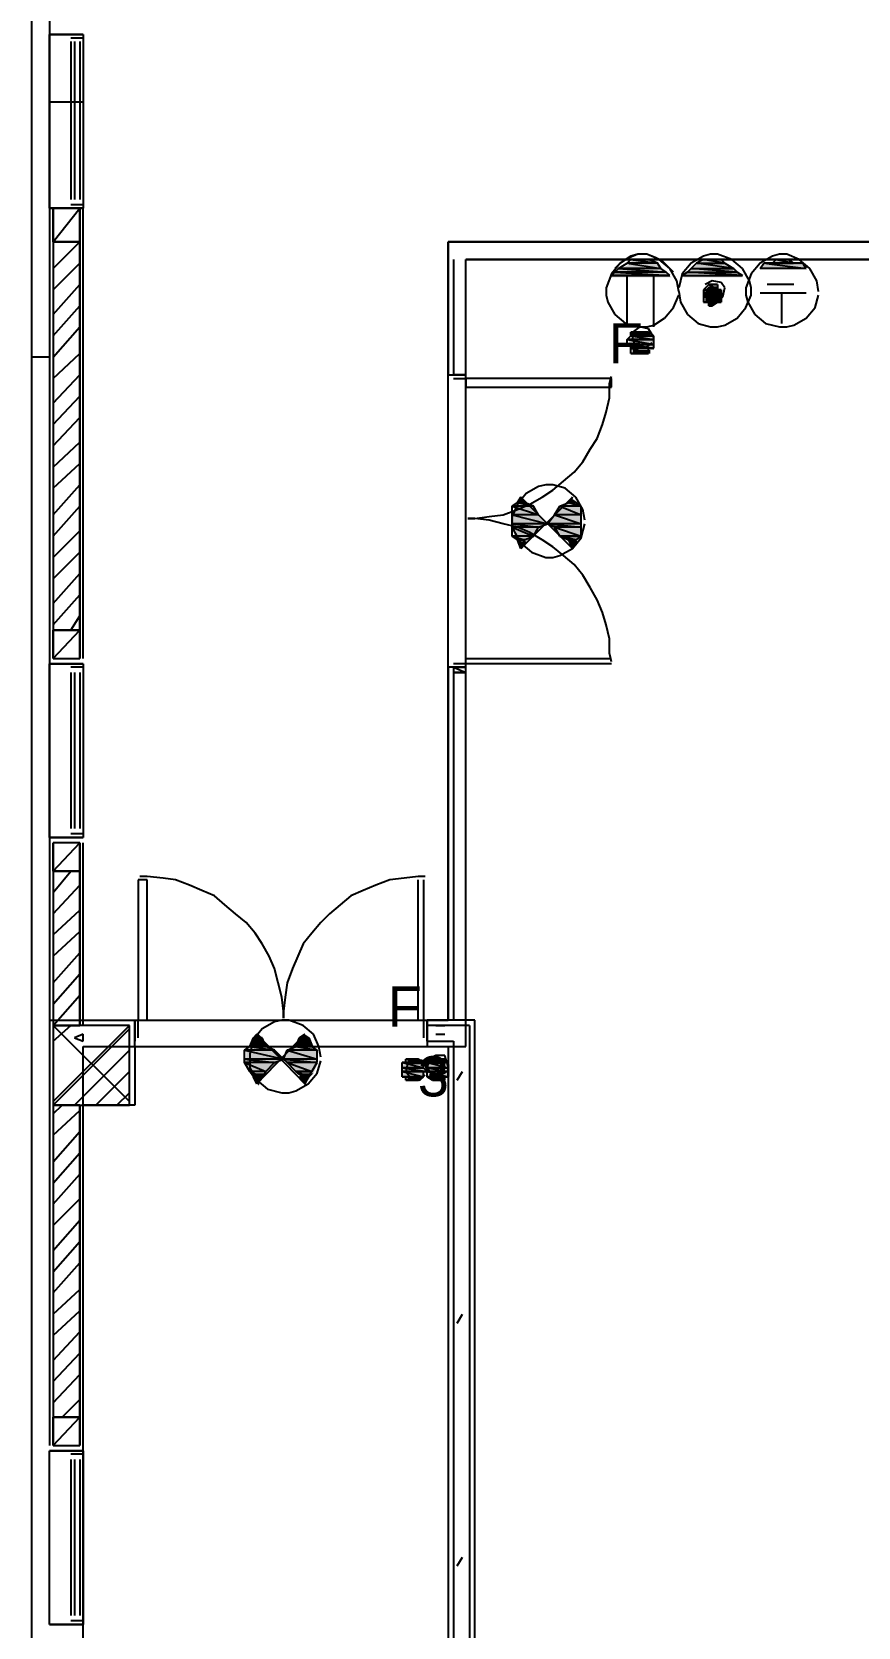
# Model space of a CAD drawing. Header units: millimetres. Extents: x 5 to 415, y 48 to 251.
# Drawn here: x 25.56 to 33.78, y 206.82 to 222.7 of the extents above; entities that cross this region are included whole.
import ezdxf

# ---------------------------------------------------------------- set-up
doc = ezdxf.new("R2010")
doc.units = ezdxf.units.MM
for name, color, linetype in [('H', 7, 'Continuous'), ('P', 7, 'Continuous'), ('T', 7, 'Continuous')]:
    doc.layers.add(name, color=color, linetype=linetype)

msp = doc.modelspace()

# ---------------------------------------------------------------- hatches: boundary and pattern name
at = {"layer": 'H', "linetype": 'Continuous'}
for points in [[(31.362, 220.31), (31.415, 220.345), (31.838, 220.345), (31.873, 220.31), (31.362, 220.31)], [(31.415, 220.345), (31.503, 220.38), (31.785, 220.38), (31.838, 220.345), (31.415, 220.345)], [(31.503, 220.38), (31.538, 220.433), (31.715, 220.433), (31.785, 220.38), (31.503, 220.38)], [(32.085, 220.31), (32.138, 220.345), (32.561, 220.345), (32.597, 220.31), (32.085, 220.31)], [(32.138, 220.345), (32.173, 220.38), (32.473, 220.38), (32.561, 220.345), (32.138, 220.345)], [(32.173, 220.38), (32.262, 220.433), (32.42, 220.433), (32.473, 220.38), (32.173, 220.38)], [(32.808, 220.345), (32.844, 220.38), (33.232, 220.38), (33.267, 220.345), (32.808, 220.345)], [(32.932, 220.38), (32.985, 220.433), (33.108, 220.433), (33.143, 220.38), (32.932, 220.38)], [(31.327, 220.257), (31.362, 220.31), (31.873, 220.31), (31.926, 220.257), (31.327, 220.257)], [(32.05, 220.257), (32.085, 220.31), (32.597, 220.31), (32.632, 220.257), (32.05, 220.257)], [(32.262, 220.133), (32.297, 220.169), (32.385, 220.169), (32.385, 220.133), (32.262, 220.133)], [(32.262, 220.098), (32.262, 220.133), (32.42, 220.133), (32.42, 220.098), (32.262, 220.098)], [(32.262, 220.045), (32.262, 220.098), (32.42, 220.098), (32.42, 220.045), (32.262, 220.045)], [(32.262, 220.01), (32.262, 220.045), (32.42, 220.045), (32.42, 220.01), (32.262, 220.01)], [(32.297, 219.975), (32.297, 220.01), (32.385, 220.01), (32.35, 219.975), (32.297, 219.975)], [(31.538, 219.675), (31.538, 219.71), (31.715, 219.71), (31.715, 219.675), (31.538, 219.675)], [(31.503, 219.622), (31.538, 219.675), (31.75, 219.675), (31.75, 219.622), (31.503, 219.622)], [(31.503, 219.587), (31.503, 219.622), (31.75, 219.622), (31.75, 219.587), (31.503, 219.587)], [(31.538, 219.534), (31.538, 219.587), (31.75, 219.587), (31.75, 219.534), (31.538, 219.534)], [(31.538, 219.498), (31.538, 219.534), (31.715, 219.534), (31.715, 219.498), (31.538, 219.498)], [(30.357, 217.981), (30.392, 218.017), (30.48, 218.017), (30.568, 217.981), (30.357, 217.981)], [(30.357, 217.893), (30.357, 217.981), (30.568, 217.981), (30.603, 217.893), (30.357, 217.893)], [(30.392, 218.017), (30.445, 218.052), (30.48, 218.017), (30.392, 218.017)], [(30.78, 217.893), (30.815, 217.981), (31.027, 217.981), (31.027, 217.893), (30.78, 217.893)], [(30.815, 217.981), (30.903, 218.017), (30.992, 218.017), (31.027, 217.981), (30.815, 217.981)], [(30.903, 218.017), (30.939, 218.052), (30.992, 218.017), (30.903, 218.017)], [(30.357, 217.805), (30.357, 217.893), (30.603, 217.893), (30.692, 217.805), (30.357, 217.805)], [(30.357, 217.77), (30.357, 217.805), (30.692, 217.805), (30.603, 217.77), (30.357, 217.77)], [(30.692, 217.805), (30.78, 217.893), (31.027, 217.893), (31.027, 217.805), (30.692, 217.805)], [(30.78, 217.77), (30.692, 217.805), (31.027, 217.805), (31.027, 217.77), (30.78, 217.77)], [(30.357, 217.682), (30.357, 217.77), (30.603, 217.77), (30.568, 217.682), (30.357, 217.682)], [(30.392, 217.629), (30.357, 217.682), (30.568, 217.682), (30.48, 217.629), (30.392, 217.629)], [(30.815, 217.682), (30.78, 217.77), (31.027, 217.77), (31.027, 217.682), (30.815, 217.682)], [(30.939, 217.558), (30.903, 217.629), (30.815, 217.682), (30.992, 217.629), (30.939, 217.558)], [(30.992, 217.629), (30.815, 217.682), (31.027, 217.682), (30.992, 217.629)], [(30.445, 217.558), (30.392, 217.629), (30.48, 217.629), (30.445, 217.558)], [(27.764, 212.69), (27.817, 212.725), (27.852, 212.69), (27.764, 212.69)], [(28.24, 212.69), (28.275, 212.725), (28.328, 212.69), (28.24, 212.69)], [(27.693, 212.566), (27.728, 212.602), (27.905, 212.602), (27.975, 212.566), (27.693, 212.566)], [(27.728, 212.602), (27.764, 212.69), (27.852, 212.69), (27.905, 212.602), (27.728, 212.602)], [(28.116, 212.566), (28.187, 212.602), (28.363, 212.602), (28.399, 212.566), (28.116, 212.566)], [(28.187, 212.602), (28.24, 212.69), (28.328, 212.69), (28.363, 212.602), (28.187, 212.602)], [(27.693, 212.478), (27.693, 212.566), (27.975, 212.566), (28.063, 212.478), (27.693, 212.478)], [(27.693, 212.425), (27.693, 212.478), (28.063, 212.478), (27.975, 212.425), (27.693, 212.425)], [(27.728, 212.337), (27.693, 212.425), (27.975, 212.425), (27.905, 212.337), (27.728, 212.337)], [(28.063, 212.478), (28.116, 212.566), (28.399, 212.566), (28.399, 212.478), (28.063, 212.478)], [(28.116, 212.425), (28.063, 212.478), (28.399, 212.478), (28.399, 212.425), (28.116, 212.425)], [(28.187, 212.337), (28.116, 212.425), (28.399, 212.425), (28.363, 212.337), (28.187, 212.337)], [(29.245, 212.39), (29.245, 212.425), (29.457, 212.425), (29.457, 212.39), (29.245, 212.39)], [(29.298, 212.425), (29.298, 212.478), (29.422, 212.478), (29.457, 212.425), (29.298, 212.425)], [(29.51, 212.425), (29.545, 212.478), (29.669, 212.478), (29.669, 212.425), (29.51, 212.425)], [(29.51, 212.39), (29.51, 212.425), (29.722, 212.425), (29.722, 212.39), (29.51, 212.39)], [(27.764, 212.302), (27.728, 212.337), (27.905, 212.337), (27.852, 212.302), (27.764, 212.302)], [(27.817, 212.213), (27.764, 212.302), (27.852, 212.302), (27.817, 212.213)], [(28.275, 212.213), (28.24, 212.302), (28.187, 212.337), (28.328, 212.302), (28.275, 212.213)], [(28.328, 212.302), (28.187, 212.337), (28.363, 212.337), (28.328, 212.302)], [(29.245, 212.337), (29.245, 212.39), (29.457, 212.39), (29.51, 212.337), (29.245, 212.337)], [(29.245, 212.302), (29.245, 212.337), (29.457, 212.337), (29.457, 212.302), (29.245, 212.302)], [(29.298, 212.266), (29.298, 212.302), (29.457, 212.302), (29.422, 212.266), (29.298, 212.266)], [(29.51, 212.337), (29.51, 212.39), (29.722, 212.39), (29.722, 212.337), (29.51, 212.337)], [(29.51, 212.302), (29.51, 212.337), (29.722, 212.337), (29.722, 212.302), (29.51, 212.302)], [(29.545, 212.266), (29.51, 212.302), (29.669, 212.302), (29.669, 212.266), (29.545, 212.266)]]:
    msp.add_hatch(color=256, dxfattribs=at).paths.add_polyline_path(points)

# ---------------------------------------------------------------- linework, layer by layer
at = {"layer": 'P'}
for points in [[(25.735, 237.49), (25.735, 212.866)], [(25.559, 196.427), (25.559, 224.719)], [(25.735, 222.673), (25.947, 222.673)], [(25.735, 220.945), (25.735, 222.673)], [(25.947, 222.673), (25.735, 222.673)], [(25.947, 222.673), (26.07, 222.673)], [(26.07, 222.673), (25.947, 222.673)], [(26.07, 222.638), (25.947, 222.638)], [(26.07, 222.638), (25.947, 222.638)], [(25.947, 222.603), (25.947, 221.033)], [(25.982, 222.603), (25.982, 221.033)], [(26.035, 222.603), (26.035, 221.033)], [(26.035, 222.603), (26.035, 221.033)], [(26.035, 222.603), (26.035, 221.033)], [(26.035, 222.603), (26.035, 221.033)], [(26.035, 222.603), (26.035, 221.033)], [(26.07, 222.673), (26.07, 220.945)], [(26.07, 222.603), (26.07, 221.033)], [(25.735, 222.003), (26.07, 222.003)], [(26.07, 220.98), (25.947, 220.98)], [(25.947, 220.945), (25.735, 220.945)], [(25.735, 220.945), (25.947, 220.945)], [(25.735, 220.945), (25.735, 216.464)], [(25.77, 220.61), (26.035, 220.945)], [(26.035, 220.945), (25.77, 220.945)], [(25.77, 220.945), (25.77, 220.61)], [(26.035, 220.945), (25.77, 220.945)], [(25.77, 220.61), (25.77, 220.945)], [(26.07, 220.945), (25.947, 220.945)], [(25.947, 220.945), (26.07, 220.945)], [(26.035, 220.61), (26.035, 220.945)], [(26.035, 220.945), (26.035, 220.61)], [(26.035, 220.945), (26.035, 216.464)], [(26.07, 216.464), (26.07, 220.945)], [(25.77, 220.61), (26.035, 220.61)], [(26.035, 220.61), (25.77, 220.61)], [(25.77, 220.345), (26.035, 220.61)], [(26.035, 220.61), (25.77, 220.61)], [(25.77, 220.61), (25.77, 216.747)], [(26.035, 216.747), (26.035, 220.61)], [(29.704, 212.866), (29.704, 220.61)], [(29.704, 220.61), (308.134, 220.61)], [(57.221, 220.61), (29.704, 220.61)], [(29.704, 220.61), (29.704, 220.433)], [(57.221, 220.61), (29.704, 220.61)], [(25.77, 220.133), (26.035, 220.398)], [(29.704, 220.433), (29.704, 219.287)], [(29.757, 220.433), (29.757, 219.287)], [(29.88, 212.602), (29.88, 220.433)], [(29.88, 220.433), (57.221, 220.433)], [(29.88, 220.433), (57.221, 220.433)], [(57.221, 220.433), (29.88, 220.433)], [(29.88, 219.287), (29.88, 220.433)], [(29.88, 219.287), (29.88, 220.433)], [(31.415, 220.398), (31.327, 220.292)], [(31.415, 220.398), (31.327, 220.292)], [(31.433, 220.416), (31.362, 220.345)], [(31.362, 220.31), (31.397, 220.345)], [(31.397, 220.345), (31.485, 220.398)], [(31.821, 220.345), (31.397, 220.345)], [(31.821, 220.345), (31.397, 220.345)], [(31.397, 220.345), (31.873, 220.31)], [(31.397, 220.345), (31.873, 220.31)], [(31.521, 220.468), (31.415, 220.398)], [(31.521, 220.468), (31.415, 220.398)], [(31.503, 220.451), (31.433, 220.416)], [(31.485, 220.398), (31.521, 220.433)], [(31.785, 220.398), (31.485, 220.398)], [(31.785, 220.398), (31.485, 220.398)], [(31.485, 220.398), (31.821, 220.345)], [(31.485, 220.398), (31.821, 220.345)], [(31.591, 220.486), (31.503, 220.451)], [(31.591, 220.486), (31.521, 220.468)], [(31.591, 220.486), (31.521, 220.468)], [(31.697, 220.433), (31.521, 220.433)], [(31.521, 220.433), (31.574, 220.433)], [(31.697, 220.433), (31.521, 220.433)], [(31.521, 220.433), (31.785, 220.398)], [(31.521, 220.433), (31.785, 220.398)], [(31.662, 220.433), (31.574, 220.433)], [(31.574, 220.433), (31.697, 220.433)], [(31.574, 220.433), (31.697, 220.433)], [(31.679, 220.486), (31.591, 220.486)], [(31.679, 220.486), (31.591, 220.486)], [(31.679, 220.486), (31.591, 220.486)], [(31.697, 220.433), (31.662, 220.433)], [(31.803, 220.433), (31.679, 220.486)], [(31.803, 220.433), (31.679, 220.486)], [(31.768, 220.451), (31.679, 220.486)], [(31.785, 220.398), (31.697, 220.433)], [(31.838, 220.416), (31.768, 220.451)], [(31.821, 220.345), (31.785, 220.398)], [(31.909, 220.345), (31.803, 220.433)], [(31.909, 220.345), (31.803, 220.433)], [(31.873, 220.31), (31.821, 220.345)], [(31.944, 220.31), (31.838, 220.416)], [(31.979, 220.222), (31.909, 220.345)], [(31.979, 220.222), (31.909, 220.345)], [(32.12, 220.398), (32.032, 220.292)], [(32.12, 220.345), (32.085, 220.31)], [(32.244, 220.468), (32.12, 220.398)], [(32.173, 220.398), (32.12, 220.345)], [(32.579, 220.31), (32.12, 220.345)], [(32.579, 220.31), (32.12, 220.345)], [(32.12, 220.345), (32.544, 220.345)], [(32.12, 220.345), (32.544, 220.345)], [(32.244, 220.433), (32.173, 220.398)], [(32.544, 220.345), (32.173, 220.398)], [(32.544, 220.345), (32.173, 220.398)], [(32.173, 220.398), (32.456, 220.398)], [(32.173, 220.398), (32.456, 220.398)], [(32.314, 220.486), (32.244, 220.468)], [(32.456, 220.398), (32.244, 220.433)], [(32.456, 220.398), (32.244, 220.433)], [(32.244, 220.433), (32.42, 220.433)], [(32.244, 220.433), (32.42, 220.433)], [(32.297, 220.433), (32.244, 220.433)], [(32.42, 220.433), (32.297, 220.433)], [(32.42, 220.433), (32.297, 220.433)], [(32.297, 220.433), (32.385, 220.433)], [(32.385, 220.486), (32.314, 220.486)], [(32.526, 220.433), (32.385, 220.486)], [(32.385, 220.433), (32.42, 220.433)], [(32.42, 220.433), (32.456, 220.398)], [(32.456, 220.398), (32.544, 220.345)], [(32.632, 220.345), (32.526, 220.433)], [(32.544, 220.345), (32.579, 220.31)], [(32.703, 220.222), (32.632, 220.345)], [(32.808, 220.398), (32.72, 220.292)], [(32.932, 220.468), (32.808, 220.398)], [(32.808, 220.345), (32.844, 220.398)], [(33.267, 220.345), (32.808, 220.345)], [(33.267, 220.345), (32.808, 220.345)], [(33.232, 220.398), (32.844, 220.398)], [(32.844, 220.398), (32.932, 220.398)], [(33.232, 220.398), (32.844, 220.398)], [(32.844, 220.398), (33.267, 220.345)], [(32.844, 220.398), (33.267, 220.345)], [(33.002, 220.486), (32.932, 220.468)], [(32.932, 220.398), (32.967, 220.433)], [(33.143, 220.398), (32.932, 220.398)], [(33.143, 220.398), (32.932, 220.398)], [(32.932, 220.398), (33.232, 220.398)], [(32.932, 220.398), (33.232, 220.398)], [(33.091, 220.433), (32.967, 220.433)], [(32.967, 220.433), (33.02, 220.433)], [(33.091, 220.433), (32.967, 220.433)], [(32.967, 220.433), (33.143, 220.398)], [(32.967, 220.433), (33.143, 220.398)], [(33.073, 220.486), (33.002, 220.486)], [(33.02, 220.433), (33.091, 220.433)], [(33.196, 220.433), (33.073, 220.486)], [(33.143, 220.398), (33.091, 220.433)], [(33.232, 220.398), (33.143, 220.398)], [(33.302, 220.345), (33.196, 220.433)], [(33.267, 220.345), (33.232, 220.398)], [(33.373, 220.222), (33.302, 220.345)], [(31.327, 220.292), (31.274, 220.151)], [(31.327, 220.292), (31.274, 220.151)], [(31.327, 220.274), (31.362, 220.31)], [(31.909, 220.274), (31.327, 220.274)], [(31.327, 220.274), (31.909, 220.274)], [(31.873, 220.31), (31.362, 220.31)], [(31.873, 220.31), (31.362, 220.31)], [(31.362, 220.31), (31.909, 220.274)], [(31.362, 220.31), (31.909, 220.274)], [(31.485, 219.763), (31.485, 220.274)], [(31.75, 219.763), (31.75, 220.274)], [(31.909, 220.274), (31.873, 220.31)], [(31.997, 220.116), (31.979, 220.222)], [(31.997, 220.116), (31.979, 220.222)], [(32.032, 220.292), (31.997, 220.151)], [(32.085, 220.31), (32.032, 220.274)], [(32.032, 220.274), (32.632, 220.274)], [(32.032, 220.274), (32.632, 220.274)], [(32.632, 220.274), (32.085, 220.31)], [(32.632, 220.274), (32.085, 220.31)], [(32.085, 220.31), (32.579, 220.31)], [(32.085, 220.31), (32.579, 220.31)], [(32.332, 220.222), (32.262, 220.186)], [(32.42, 220.204), (32.332, 220.222)], [(32.456, 220.151), (32.42, 220.204)], [(32.579, 220.31), (32.632, 220.274)], [(32.72, 220.292), (32.667, 220.151)], [(32.72, 220.151), (32.703, 220.222)], [(33.39, 220.116), (33.373, 220.222)], [(25.77, 219.886), (26.035, 220.186)], [(31.274, 220.151), (31.274, 220.08)], [(31.274, 220.151), (31.274, 220.08)], [(31.274, 220.08), (31.291, 220.01)], [(31.274, 220.08), (31.291, 220.01)], [(31.944, 219.957), (31.997, 220.08)], [(31.944, 219.957), (31.997, 220.08)], [(31.997, 220.116), (32.015, 220.01)], [(32.297, 220.186), (32.244, 220.133)], [(32.42, 220.098), (32.244, 220.133)], [(32.244, 220.133), (32.244, 220.098)], [(32.42, 220.098), (32.244, 220.133)], [(32.244, 220.133), (32.42, 220.133)], [(32.244, 220.133), (32.42, 220.133)], [(32.42, 220.133), (32.244, 220.133)], [(32.244, 220.133), (32.244, 220.133)], [(32.42, 220.133), (32.244, 220.133)], [(32.244, 220.133), (32.244, 220.133)], [(32.244, 220.133), (32.42, 220.133)], [(32.244, 220.133), (32.42, 220.133)], [(32.42, 220.133), (32.244, 220.133)], [(32.244, 220.133), (32.244, 220.133)], [(32.42, 220.133), (32.244, 220.133)], [(32.244, 220.133), (32.385, 220.133)], [(32.244, 220.133), (32.385, 220.133)], [(32.244, 220.116), (32.297, 220.028)], [(32.42, 220.063), (32.244, 220.098)], [(32.244, 220.098), (32.244, 220.063)], [(32.42, 220.063), (32.244, 220.098)], [(32.244, 220.098), (32.42, 220.098)], [(32.244, 220.098), (32.42, 220.098)], [(32.42, 220.098), (32.244, 220.098)], [(32.244, 220.098), (32.244, 220.098)], [(32.42, 220.098), (32.244, 220.098)], [(32.244, 220.098), (32.244, 220.098)], [(32.244, 220.098), (32.42, 220.098)], [(32.244, 220.098), (32.42, 220.098)], [(32.42, 220.098), (32.244, 220.098)], [(32.244, 220.098), (32.42, 220.098)], [(32.42, 220.098), (32.244, 220.098)], [(32.244, 220.098), (32.244, 220.098)], [(32.244, 220.098), (32.42, 220.098)], [(32.42, 220.01), (32.244, 220.063)], [(32.244, 220.063), (32.244, 220.01)], [(32.42, 220.01), (32.244, 220.063)], [(32.244, 220.063), (32.42, 220.063)], [(32.244, 220.063), (32.42, 220.063)], [(32.42, 220.063), (32.244, 220.063)], [(32.244, 220.063), (32.244, 220.063)], [(32.42, 220.063), (32.244, 220.063)], [(32.244, 220.063), (32.244, 220.063)], [(32.244, 220.063), (32.42, 220.063)], [(32.244, 220.063), (32.42, 220.063)], [(32.385, 220.133), (32.297, 220.186)], [(32.385, 220.133), (32.297, 220.186)], [(32.297, 220.186), (32.385, 220.186)], [(32.297, 220.186), (32.385, 220.186)], [(32.332, 220.186), (32.297, 220.186)], [(32.385, 220.186), (32.297, 220.186)], [(32.297, 220.186), (32.297, 220.186)], [(32.297, 220.186), (32.385, 220.186)], [(32.332, 220.186), (32.297, 220.186)], [(32.297, 220.186), (32.332, 220.186)], [(32.297, 220.028), (32.385, 220.01)], [(32.385, 220.186), (32.332, 220.186)], [(32.332, 220.186), (32.332, 220.186)], [(32.332, 220.186), (32.332, 220.186)], [(32.385, 220.186), (32.385, 220.133)], [(32.385, 220.133), (32.42, 220.133)], [(32.385, 220.01), (32.438, 220.063)], [(32.42, 220.133), (32.42, 220.098)], [(32.42, 220.098), (32.42, 220.063)], [(32.42, 220.063), (32.42, 220.01)], [(32.438, 220.063), (32.456, 220.151)], [(32.667, 220.151), (32.667, 220.08)], [(32.667, 219.957), (32.72, 220.08)], [(32.667, 220.08), (32.685, 220.01)], [(32.72, 220.08), (32.72, 220.151)], [(33.267, 220.098), (32.808, 220.098)], [(33.143, 220.186), (32.879, 220.186)], [(33.02, 220.098), (33.02, 219.798)], [(33.355, 219.957), (33.39, 220.08)], [(25.77, 219.675), (26.035, 219.975)], [(31.291, 220.01), (31.362, 219.886)], [(31.291, 220.01), (31.362, 219.886)], [(31.362, 219.886), (31.468, 219.798)], [(31.362, 219.886), (31.468, 219.798)], [(31.856, 219.851), (31.944, 219.957)], [(31.856, 219.851), (31.944, 219.957)], [(32.015, 220.01), (32.085, 219.886)], [(32.085, 219.886), (32.191, 219.798)], [(32.244, 220.01), (32.385, 220.01)], [(32.385, 220.01), (32.244, 220.01)], [(32.244, 220.01), (32.385, 220.01)], [(32.297, 220.01), (32.244, 220.01)], [(32.244, 220.01), (32.385, 220.01)], [(32.385, 220.01), (32.244, 220.01)], [(32.244, 220.01), (32.244, 220.01)], [(32.385, 220.01), (32.244, 220.01)], [(32.244, 220.01), (32.42, 220.01)], [(32.244, 220.01), (32.42, 220.01)], [(32.42, 220.01), (32.244, 220.01)], [(32.244, 220.01), (32.244, 220.01)], [(32.42, 220.01), (32.244, 220.01)], [(32.244, 220.01), (32.244, 220.01)], [(32.244, 220.01), (32.42, 220.01)], [(32.244, 220.01), (32.42, 220.01)], [(32.297, 219.975), (32.297, 220.01)], [(32.297, 220.01), (32.297, 219.975)], [(32.385, 220.01), (32.297, 220.01)], [(32.332, 219.975), (32.297, 219.975)], [(32.297, 219.975), (32.332, 219.975)], [(32.297, 219.975), (32.332, 219.975)], [(32.332, 219.975), (32.297, 219.975)], [(32.332, 219.975), (32.385, 220.01)], [(32.385, 220.01), (32.332, 219.975)], [(32.42, 220.01), (32.385, 220.01)], [(32.579, 219.851), (32.667, 219.957)], [(32.685, 220.01), (32.755, 219.886)], [(32.755, 219.886), (32.861, 219.798)], [(33.267, 219.851), (33.355, 219.957)], [(25.77, 219.463), (26.035, 219.763)], [(31.468, 219.798), (31.591, 219.763)], [(31.468, 219.798), (31.591, 219.763)], [(31.697, 219.71), (31.521, 219.71)], [(31.521, 219.71), (31.574, 219.71)], [(31.697, 219.71), (31.521, 219.71)], [(31.521, 219.71), (31.697, 219.675)], [(31.521, 219.71), (31.697, 219.675)], [(31.521, 219.675), (31.521, 219.71)], [(31.609, 219.763), (31.538, 219.71)], [(31.538, 219.71), (31.538, 219.639)], [(31.609, 219.71), (31.574, 219.71)], [(31.574, 219.71), (31.609, 219.71)], [(31.662, 219.71), (31.574, 219.71)], [(31.574, 219.71), (31.662, 219.71)], [(31.574, 219.71), (31.662, 219.71)], [(31.662, 219.71), (31.574, 219.71)], [(31.662, 219.71), (31.574, 219.71)], [(31.574, 219.71), (31.697, 219.71)], [(31.574, 219.71), (31.697, 219.71)], [(31.591, 219.763), (31.679, 219.763)], [(31.591, 219.763), (31.679, 219.763)], [(31.697, 219.745), (31.609, 219.763)], [(31.662, 219.71), (31.662, 219.71)], [(31.662, 219.71), (31.662, 219.71)], [(31.662, 219.71), (31.662, 219.71)], [(31.662, 219.71), (31.662, 219.71)], [(31.697, 219.71), (31.662, 219.71)], [(31.679, 219.763), (31.75, 219.781)], [(31.679, 219.763), (31.75, 219.781)], [(31.75, 219.657), (31.697, 219.745)], [(31.697, 219.675), (31.697, 219.71)], [(31.75, 219.781), (31.856, 219.851)], [(31.75, 219.781), (31.856, 219.851)], [(32.191, 219.798), (32.314, 219.763)], [(32.314, 219.763), (32.385, 219.763)], [(32.385, 219.763), (32.456, 219.781)], [(32.456, 219.781), (32.579, 219.851)], [(32.861, 219.798), (33.002, 219.763)], [(33.002, 219.763), (33.073, 219.763)], [(33.073, 219.763), (33.143, 219.781)], [(33.143, 219.781), (33.267, 219.851)], [(31.485, 219.639), (31.521, 219.675)], [(31.75, 219.639), (31.485, 219.639)], [(31.75, 219.639), (31.485, 219.639)], [(31.485, 219.639), (31.75, 219.639)], [(31.485, 219.639), (31.75, 219.639)], [(31.75, 219.639), (31.485, 219.639)], [(31.75, 219.639), (31.485, 219.639)], [(31.485, 219.639), (31.75, 219.587)], [(31.485, 219.639), (31.75, 219.587)], [(31.485, 219.587), (31.485, 219.639)], [(31.75, 219.587), (31.485, 219.587)], [(31.75, 219.587), (31.485, 219.587)], [(31.485, 219.587), (31.521, 219.587)], [(31.485, 219.587), (31.75, 219.587)], [(31.75, 219.587), (31.485, 219.587)], [(31.697, 219.675), (31.521, 219.675)], [(31.75, 219.675), (31.521, 219.675)], [(31.521, 219.675), (31.75, 219.675)], [(31.521, 219.675), (31.75, 219.675)], [(31.75, 219.675), (31.521, 219.675)], [(31.75, 219.675), (31.521, 219.675)], [(31.521, 219.675), (31.75, 219.675)], [(31.75, 219.675), (31.521, 219.675)], [(31.521, 219.675), (31.697, 219.675)], [(31.75, 219.675), (31.521, 219.675)], [(31.521, 219.675), (31.75, 219.639)], [(31.521, 219.675), (31.75, 219.639)], [(31.521, 219.587), (31.75, 219.587)], [(31.75, 219.587), (31.521, 219.587)], [(31.521, 219.587), (31.75, 219.551)], [(31.521, 219.587), (31.75, 219.551)], [(31.521, 219.551), (31.521, 219.587)], [(31.538, 219.639), (31.574, 219.569)], [(31.574, 219.569), (31.662, 219.551)], [(31.662, 219.551), (31.732, 219.604)], [(31.697, 219.675), (31.75, 219.675)], [(31.75, 219.675), (31.75, 219.675)], [(31.75, 219.675), (31.75, 219.675)], [(31.75, 219.639), (31.75, 219.675)], [(31.75, 219.639), (31.75, 219.639)], [(31.75, 219.639), (31.75, 219.639)], [(31.75, 219.587), (31.75, 219.639)], [(31.75, 219.587), (31.75, 219.587)], [(31.75, 219.551), (31.75, 219.587)], [(25.735, 219.463), (25.559, 219.463)], [(25.77, 219.251), (26.035, 219.498)], [(31.75, 219.551), (31.521, 219.551)], [(31.697, 219.551), (31.521, 219.551)], [(31.521, 219.551), (31.697, 219.551)], [(31.697, 219.551), (31.521, 219.551)], [(31.521, 219.551), (31.75, 219.551)], [(31.697, 219.551), (31.521, 219.551)], [(31.521, 219.551), (31.697, 219.498)], [(31.521, 219.551), (31.697, 219.498)], [(31.521, 219.498), (31.521, 219.551)], [(31.697, 219.498), (31.521, 219.498)], [(31.697, 219.498), (31.521, 219.498)], [(31.521, 219.498), (31.662, 219.498)], [(31.521, 219.498), (31.662, 219.498)], [(31.574, 219.498), (31.521, 219.498)], [(31.662, 219.498), (31.574, 219.498)], [(31.662, 219.498), (31.574, 219.498)], [(31.574, 219.498), (31.662, 219.498)], [(31.574, 219.498), (31.662, 219.498)], [(31.662, 219.498), (31.574, 219.498)], [(31.609, 219.498), (31.574, 219.498)], [(31.574, 219.498), (31.609, 219.498)], [(31.609, 219.498), (31.662, 219.498)], [(31.662, 219.498), (31.609, 219.498)], [(31.662, 219.498), (31.697, 219.498)], [(31.662, 219.498), (31.662, 219.498)], [(31.662, 219.498), (31.662, 219.498)], [(31.75, 219.551), (31.697, 219.551)], [(31.697, 219.498), (31.697, 219.551)], [(25.77, 219.004), (26.035, 219.287)], [(29.704, 219.287), (29.88, 219.287)], [(29.757, 219.287), (29.88, 219.287)], [(29.88, 219.287), (29.757, 219.287)], [(29.757, 219.287), (29.88, 219.287)], [(29.88, 219.287), (29.757, 219.287)], [(29.88, 219.287), (29.757, 219.287)], [(29.88, 219.287), (29.757, 219.287)], [(29.757, 219.251), (29.88, 219.251)], [(31.327, 219.251), (29.88, 219.251)], [(29.88, 219.251), (29.88, 219.163)], [(31.327, 219.251), (29.88, 219.251)], [(29.88, 219.251), (29.88, 219.163)], [(31.309, 219.198), (31.327, 219.269)], [(31.327, 219.163), (31.327, 219.251)], [(31.327, 219.163), (31.327, 219.251)], [(25.77, 218.793), (26.035, 219.075)], [(29.88, 219.163), (31.327, 219.163)], [(29.88, 219.163), (31.327, 219.163)], [(31.309, 219.057), (31.309, 219.198)], [(31.274, 218.916), (31.309, 219.057)], [(25.77, 218.581), (26.035, 218.863)], [(31.186, 218.652), (31.238, 218.793)], [(31.238, 218.793), (31.274, 218.916)], [(25.77, 218.369), (26.035, 218.616)], [(31.115, 218.546), (31.186, 218.652)], [(31.044, 218.422), (31.115, 218.546)], [(25.77, 218.158), (26.035, 218.405)], [(30.85, 218.228), (30.956, 218.317)], [(30.956, 218.317), (31.044, 218.422)], [(25.77, 217.893), (26.035, 218.193)], [(30.603, 218.175), (30.48, 218.105)], [(30.674, 218.193), (30.603, 218.175)], [(30.639, 218.07), (30.745, 218.14)], [(30.745, 218.193), (30.674, 218.193)], [(30.745, 218.14), (30.85, 218.228)], [(30.868, 218.158), (30.745, 218.193)], [(30.974, 218.07), (30.868, 218.158)], [(25.77, 217.682), (26.035, 217.981)], [(30.339, 217.981), (30.392, 218.017)], [(30.392, 217.999), (30.339, 217.876)], [(30.551, 217.981), (30.339, 217.981)], [(30.551, 217.981), (30.339, 217.981)], [(30.339, 217.981), (30.603, 217.893)], [(30.339, 217.981), (30.603, 217.893)], [(30.339, 217.893), (30.339, 217.981)], [(30.48, 218.105), (30.392, 217.999)], [(30.427, 218.07), (30.392, 218.017)], [(30.392, 218.017), (30.427, 218.07)], [(30.462, 218.017), (30.392, 218.017)], [(30.392, 218.017), (30.551, 217.981)], [(30.392, 218.017), (30.551, 217.981)], [(30.392, 217.946), (30.515, 217.999)], [(30.939, 217.558), (30.427, 218.07)], [(30.427, 217.558), (30.939, 218.07)], [(30.551, 217.981), (30.462, 218.017)], [(30.515, 217.999), (30.639, 218.07)], [(30.603, 217.893), (30.551, 217.981)], [(30.762, 217.893), (30.815, 217.981)], [(30.815, 217.981), (30.903, 218.017)], [(31.027, 217.981), (30.815, 217.981)], [(31.027, 217.981), (30.815, 217.981)], [(30.815, 217.981), (31.027, 217.893)], [(30.815, 217.981), (31.027, 217.893)], [(30.939, 218.07), (30.903, 218.017)], [(30.903, 218.017), (30.939, 218.07)], [(30.974, 218.017), (30.903, 218.017)], [(30.903, 218.017), (31.027, 217.981)], [(30.903, 218.017), (31.027, 217.981)], [(31.044, 217.946), (30.974, 218.07)], [(31.027, 217.981), (30.974, 218.017)], [(31.027, 217.893), (31.027, 217.981)], [(29.968, 217.858), (29.898, 217.858)], [(29.898, 217.858), (29.968, 217.858)], [(29.968, 217.858), (30.11, 217.876)], [(30.11, 217.84), (29.968, 217.858)], [(30.11, 217.876), (30.251, 217.893)], [(30.251, 217.805), (30.11, 217.84)], [(30.251, 217.893), (30.392, 217.946)], [(30.392, 217.77), (30.251, 217.805)], [(30.603, 217.893), (30.339, 217.893)], [(30.603, 217.893), (30.339, 217.893)], [(30.339, 217.893), (30.692, 217.805)], [(30.339, 217.893), (30.692, 217.805)], [(30.339, 217.805), (30.339, 217.893)], [(30.339, 217.876), (30.339, 217.805)], [(30.339, 217.805), (30.357, 217.734)], [(30.692, 217.805), (30.339, 217.805)], [(30.692, 217.805), (30.339, 217.805)], [(30.339, 217.805), (30.603, 217.77)], [(30.339, 217.805), (30.603, 217.77)], [(30.339, 217.77), (30.339, 217.805)], [(30.692, 217.805), (30.603, 217.893)], [(30.603, 217.77), (30.692, 217.805)], [(30.692, 217.805), (30.762, 217.893)], [(31.027, 217.805), (30.692, 217.805)], [(31.027, 217.805), (30.692, 217.805)], [(30.692, 217.805), (31.027, 217.77)], [(30.692, 217.805), (31.027, 217.77)], [(30.762, 217.77), (30.692, 217.805)], [(31.027, 217.893), (30.762, 217.893)], [(31.027, 217.893), (30.762, 217.893)], [(30.762, 217.893), (31.027, 217.805)], [(30.762, 217.893), (31.027, 217.805)], [(31.027, 217.805), (31.027, 217.893)], [(31.027, 217.664), (31.062, 217.805)], [(31.027, 217.77), (31.027, 217.805)], [(31.062, 217.84), (31.044, 217.946)], [(25.77, 217.47), (26.035, 217.734)], [(30.603, 217.77), (30.339, 217.77)], [(30.603, 217.77), (30.339, 217.77)], [(30.339, 217.77), (30.551, 217.682)], [(30.339, 217.77), (30.551, 217.682)], [(30.339, 217.682), (30.339, 217.77)], [(30.551, 217.682), (30.339, 217.682)], [(30.551, 217.682), (30.339, 217.682)], [(30.339, 217.682), (30.462, 217.646)], [(30.339, 217.682), (30.462, 217.646)], [(30.392, 217.646), (30.339, 217.682)], [(30.357, 217.734), (30.427, 217.611)], [(30.515, 217.717), (30.392, 217.77)], [(30.462, 217.646), (30.551, 217.682)], [(30.639, 217.646), (30.515, 217.717)], [(30.551, 217.682), (30.603, 217.77)], [(31.027, 217.77), (30.762, 217.77)], [(31.027, 217.77), (30.762, 217.77)], [(30.762, 217.77), (31.027, 217.682)], [(30.762, 217.77), (31.027, 217.682)], [(30.815, 217.682), (30.762, 217.77)], [(31.027, 217.682), (30.815, 217.682)], [(30.815, 217.682), (30.903, 217.646)], [(30.974, 217.646), (30.815, 217.682)], [(30.815, 217.682), (31.027, 217.682)], [(30.974, 217.646), (30.815, 217.682)], [(30.939, 217.558), (31.027, 217.664)], [(31.027, 217.682), (30.974, 217.646)], [(31.027, 217.682), (31.027, 217.77)], [(25.77, 217.258), (26.035, 217.523)], [(30.392, 217.646), (30.462, 217.646)], [(30.427, 217.558), (30.392, 217.646)], [(30.462, 217.646), (30.392, 217.646)], [(30.462, 217.646), (30.427, 217.558)], [(30.427, 217.611), (30.533, 217.523)], [(30.533, 217.523), (30.674, 217.47)], [(30.745, 217.576), (30.639, 217.646)], [(30.85, 217.488), (30.745, 217.576)], [(30.745, 217.47), (30.815, 217.488)], [(30.815, 217.488), (30.939, 217.558)], [(30.956, 217.399), (30.85, 217.488)], [(30.903, 217.646), (30.974, 217.646)], [(30.903, 217.646), (30.974, 217.646)], [(30.939, 217.558), (30.903, 217.646)], [(30.974, 217.646), (30.939, 217.558)], [(30.674, 217.47), (30.745, 217.47)], [(31.044, 217.293), (30.956, 217.399)], [(25.77, 217.011), (26.035, 217.311)], [(31.115, 217.17), (31.044, 217.293)], [(31.186, 217.047), (31.115, 217.17)], [(25.77, 216.8), (26.035, 217.099)], [(31.238, 216.923), (31.186, 217.047)], [(25.947, 216.747), (26.035, 216.888)], [(31.274, 216.8), (31.238, 216.923)], [(25.77, 216.464), (26.035, 216.747)], [(26.035, 216.747), (25.77, 216.747)], [(25.77, 216.747), (25.77, 216.464)], [(25.77, 216.747), (26.035, 216.747)], [(25.77, 216.464), (25.77, 216.747)], [(25.77, 216.747), (26.035, 216.747)], [(26.035, 216.464), (26.035, 216.747)], [(26.035, 216.747), (26.035, 216.464)], [(31.309, 216.658), (31.274, 216.8)], [(31.309, 216.517), (31.309, 216.658)], [(25.735, 216.412), (25.947, 216.412)], [(25.735, 214.683), (25.735, 216.412)], [(25.947, 216.412), (25.735, 216.412)], [(25.77, 216.464), (26.035, 216.464)], [(25.77, 216.464), (26.035, 216.464)], [(25.947, 216.412), (26.07, 216.412)], [(26.07, 216.412), (25.947, 216.412)], [(26.07, 216.412), (26.07, 214.683)], [(29.88, 216.412), (29.757, 216.412)], [(29.88, 216.464), (31.327, 216.464)], [(31.327, 216.412), (29.88, 216.412)], [(31.327, 216.429), (31.309, 216.517)], [(26.07, 216.376), (25.947, 216.376)], [(26.07, 216.376), (25.947, 216.376)], [(25.947, 216.323), (25.947, 214.771)], [(25.982, 216.323), (25.982, 214.771)], [(26.035, 216.323), (26.035, 214.771)], [(26.035, 216.323), (26.035, 214.771)], [(26.035, 216.323), (26.035, 214.771)], [(26.035, 216.323), (26.035, 214.771)], [(26.035, 216.323), (26.035, 214.771)], [(26.07, 216.323), (26.07, 214.771)], [(29.88, 216.376), (29.704, 216.376)], [(29.704, 216.376), (29.704, 212.866)], [(29.757, 216.376), (29.88, 216.323)], [(29.757, 216.376), (29.88, 216.376)], [(29.757, 216.376), (29.88, 216.376)], [(29.757, 216.376), (29.88, 216.376)], [(29.757, 216.376), (29.757, 212.866)], [(29.88, 216.323), (29.757, 216.323)], [(29.757, 216.323), (29.88, 216.323)], [(29.88, 212.866), (29.88, 216.376)], [(29.88, 212.866), (29.88, 216.376)], [(25.947, 214.683), (25.735, 214.683)], [(25.735, 214.683), (25.947, 214.683)], [(25.735, 214.63), (25.735, 208.633)], [(25.77, 214.348), (26.035, 214.63)], [(26.035, 214.63), (25.77, 214.63)], [(25.77, 214.63), (25.77, 214.348)], [(26.035, 214.63), (25.77, 214.63)], [(25.77, 214.348), (25.77, 214.63)], [(26.07, 214.718), (25.947, 214.718)], [(26.07, 214.683), (25.947, 214.683)], [(25.947, 214.683), (26.07, 214.683)], [(26.035, 214.348), (26.035, 214.63)], [(26.035, 214.63), (26.035, 214.348)], [(26.035, 214.63), (26.035, 212.813)], [(26.07, 212.813), (26.07, 214.63)], [(25.77, 214.348), (26.035, 214.348)], [(26.035, 214.348), (25.77, 214.348)], [(25.77, 214.136), (25.947, 214.348)], [(26.035, 214.348), (25.77, 214.348)], [(25.77, 214.348), (25.77, 212.813)], [(26.035, 212.813), (26.035, 214.348)], [(25.77, 213.924), (26.035, 214.207)], [(26.705, 214.26), (26.617, 214.26)], [(26.617, 214.26), (26.617, 212.866)], [(26.705, 214.26), (26.617, 214.26)], [(26.617, 214.26), (26.617, 212.866)], [(26.705, 214.295), (26.635, 214.295)], [(26.864, 214.277), (26.705, 214.295)], [(26.705, 212.866), (26.705, 214.26)], [(26.705, 212.866), (26.705, 214.26)], [(26.988, 214.26), (26.864, 214.277)], [(27.129, 214.207), (26.988, 214.26)], [(27.252, 214.154), (27.129, 214.207)], [(27.376, 214.101), (27.252, 214.154)], [(28.857, 214.154), (28.734, 214.101)], [(28.981, 214.207), (28.857, 214.154)], [(29.122, 214.26), (28.981, 214.207)], [(29.263, 214.277), (29.122, 214.26)], [(29.404, 214.295), (29.263, 214.277)], [(29.475, 214.295), (29.404, 214.295)], [(29.404, 212.866), (29.404, 214.26)], [(29.457, 214.26), (29.457, 212.866)], [(27.481, 214.013), (27.376, 214.101)], [(27.587, 213.924), (27.481, 214.013)], [(28.628, 214.013), (28.522, 213.924)], [(28.734, 214.101), (28.628, 214.013)], [(25.77, 213.713), (26.035, 213.96)], [(27.693, 213.836), (27.587, 213.924)], [(28.522, 213.924), (28.434, 213.836)], [(25.77, 213.501), (26.035, 213.748)], [(27.781, 213.73), (27.693, 213.836)], [(27.852, 213.625), (27.781, 213.73)], [(28.346, 213.73), (28.258, 213.625)], [(28.434, 213.836), (28.346, 213.73)], [(25.77, 213.237), (26.035, 213.536)], [(27.922, 213.501), (27.852, 213.625)], [(28.258, 213.625), (28.205, 213.501)], [(27.975, 213.378), (27.922, 213.501)], [(28.011, 213.237), (27.975, 213.378)], [(28.152, 213.378), (28.099, 213.237)], [(28.205, 213.501), (28.152, 213.378)], [(25.77, 213.025), (26.035, 213.325)], [(28.046, 213.095), (28.011, 213.237)], [(28.099, 213.237), (28.081, 213.095)], [(25.77, 212.813), (26.035, 213.113)], [(28.063, 212.954), (28.046, 213.095)], [(28.081, 213.095), (28.063, 212.954)], [(28.063, 212.954), (28.063, 212.884)], [(28.063, 212.884), (28.063, 212.954)], [(25.735, 212.866), (29.704, 212.866)], [(25.77, 212.813), (26.035, 212.813)], [(25.77, 212.813), (26.529, 212.055)], [(26.529, 212.813), (25.77, 212.055)], [(25.77, 212.654), (25.947, 212.813)], [(26.529, 212.813), (25.77, 212.813)], [(25.77, 212.813), (25.77, 212.019)], [(25.77, 212.019), (26.529, 212.778)], [(26.07, 212.725), (25.982, 212.69)], [(26.07, 212.866), (26.582, 212.866)], [(26.07, 212.654), (26.07, 212.725)], [(26.529, 212.019), (26.529, 212.813)], [(26.582, 212.866), (26.582, 212.69)], [(26.582, 212.602), (26.582, 212.866)], [(26.582, 212.654), (26.582, 212.813)], [(26.582, 212.813), (26.582, 212.654)], [(26.582, 212.654), (26.582, 212.813)], [(26.582, 212.813), (26.582, 212.654)], [(26.582, 212.813), (26.582, 212.654)], [(26.617, 212.69), (26.617, 212.866)], [(26.617, 212.866), (26.705, 212.866)], [(26.617, 212.866), (26.705, 212.866)], [(27.852, 212.778), (27.764, 212.672)], [(27.799, 212.725), (27.764, 212.69)], [(27.764, 212.69), (27.799, 212.725)], [(28.275, 212.231), (27.799, 212.725)], [(27.799, 212.231), (28.275, 212.725)], [(27.975, 212.848), (27.852, 212.778)], [(28.046, 212.866), (27.975, 212.848)], [(28.116, 212.866), (28.046, 212.866)], [(28.258, 212.813), (28.116, 212.866)], [(28.275, 212.725), (28.222, 212.69)], [(28.222, 212.69), (28.275, 212.725)], [(28.363, 212.725), (28.258, 212.813)], [(28.416, 212.602), (28.363, 212.725)], [(29.457, 212.866), (29.457, 212.69)], [(29.968, 212.866), (29.492, 212.866)], [(29.492, 212.69), (29.492, 212.866)], [(29.492, 212.866), (29.492, 212.602)], [(29.916, 212.813), (29.492, 212.813)], [(29.916, 212.813), (29.492, 212.813)], [(29.492, 212.654), (29.492, 212.813)], [(29.492, 212.813), (29.492, 212.654)], [(29.492, 212.654), (29.492, 212.813)], [(29.492, 212.654), (29.492, 212.813)], [(29.492, 212.654), (29.492, 212.813)], [(29.58, 212.813), (29.669, 212.813)], [(29.58, 212.725), (29.669, 212.725)], [(29.916, 212.813), (29.916, 204.258)], [(29.916, 212.813), (29.916, 204.223)], [(29.968, 204.258), (29.968, 212.866)], [(25.982, 212.69), (26.07, 212.654)], [(26.07, 125.942), (26.07, 212.602)], [(26.07, 212.602), (29.88, 212.602)], [(26.582, 212.602), (26.582, 212.019)], [(27.675, 212.566), (27.728, 212.602)], [(27.728, 212.602), (27.764, 212.69)], [(27.764, 212.672), (27.728, 212.531)], [(27.887, 212.602), (27.728, 212.602)], [(27.887, 212.602), (27.728, 212.602)], [(27.728, 212.602), (27.975, 212.566)], [(27.728, 212.602), (27.975, 212.566)], [(27.852, 212.69), (27.764, 212.69)], [(27.764, 212.69), (27.887, 212.602)], [(27.764, 212.69), (27.887, 212.602)], [(27.887, 212.602), (27.852, 212.69)], [(27.975, 212.566), (27.887, 212.602)], [(28.099, 212.566), (28.187, 212.602)], [(28.187, 212.602), (28.222, 212.69)], [(28.346, 212.602), (28.187, 212.602)], [(28.346, 212.602), (28.187, 212.602)], [(28.187, 212.602), (28.399, 212.566)], [(28.187, 212.602), (28.399, 212.566)], [(28.31, 212.69), (28.222, 212.69)], [(28.222, 212.69), (28.346, 212.602)], [(28.222, 212.69), (28.346, 212.602)], [(28.346, 212.602), (28.31, 212.69)], [(28.399, 212.566), (28.346, 212.602)], [(28.434, 212.496), (28.416, 212.602)], [(29.492, 212.654), (29.757, 212.654)], [(29.492, 212.602), (29.704, 212.602)], [(29.492, 212.602), (29.757, 212.602)], [(29.58, 212.654), (29.669, 212.654)], [(29.704, 212.602), (29.704, 204.047)], [(29.757, 212.654), (29.757, 204.047)], [(29.757, 212.602), (29.757, 204.047)], [(25.982, 212.019), (26.529, 212.566)], [(27.975, 212.566), (27.675, 212.566)], [(27.975, 212.566), (27.675, 212.566)], [(27.675, 212.566), (28.063, 212.478)], [(27.675, 212.566), (28.063, 212.478)], [(27.675, 212.478), (27.675, 212.566)], [(28.063, 212.478), (27.675, 212.478)], [(28.063, 212.478), (27.675, 212.478)], [(27.675, 212.478), (27.975, 212.443)], [(27.675, 212.478), (27.975, 212.443)], [(27.675, 212.443), (27.675, 212.478)], [(27.975, 212.443), (27.675, 212.443)], [(27.975, 212.443), (27.675, 212.443)], [(27.675, 212.443), (27.887, 212.355)], [(27.675, 212.443), (27.887, 212.355)], [(27.728, 212.355), (27.675, 212.443)], [(27.728, 212.531), (27.728, 212.46)], [(27.728, 212.46), (27.728, 212.39)], [(27.887, 212.355), (27.975, 212.443)], [(28.063, 212.478), (27.975, 212.566)], [(27.975, 212.443), (28.063, 212.478)], [(28.063, 212.478), (28.099, 212.566)], [(28.399, 212.478), (28.063, 212.478)], [(28.399, 212.478), (28.063, 212.478)], [(28.063, 212.478), (28.399, 212.443)], [(28.063, 212.478), (28.399, 212.443)], [(28.099, 212.443), (28.063, 212.478)], [(28.399, 212.566), (28.099, 212.566)], [(28.399, 212.566), (28.099, 212.566)], [(28.099, 212.566), (28.399, 212.478)], [(28.099, 212.566), (28.399, 212.478)], [(28.399, 212.443), (28.099, 212.443)], [(28.399, 212.443), (28.099, 212.443)], [(28.099, 212.443), (28.346, 212.355)], [(28.099, 212.443), (28.346, 212.355)], [(28.187, 212.355), (28.099, 212.443)], [(28.346, 212.355), (28.399, 212.443)], [(28.399, 212.478), (28.399, 212.566)], [(28.399, 212.443), (28.399, 212.478)], [(28.399, 212.337), (28.434, 212.46)], [(29.281, 212.443), (29.245, 212.443)], [(29.245, 212.443), (29.457, 212.443)], [(29.457, 212.443), (29.245, 212.443)], [(29.245, 212.443), (29.457, 212.39)], [(29.245, 212.443), (29.457, 212.39)], [(29.245, 212.39), (29.245, 212.443)], [(29.281, 212.478), (29.404, 212.478)], [(29.333, 212.478), (29.281, 212.478)], [(29.404, 212.478), (29.281, 212.478)], [(29.281, 212.478), (29.457, 212.443)], [(29.281, 212.478), (29.457, 212.443)], [(29.281, 212.443), (29.281, 212.478)], [(29.457, 212.443), (29.281, 212.443)], [(29.457, 212.443), (29.281, 212.443)], [(29.281, 212.443), (29.457, 212.443)], [(29.457, 212.443), (29.281, 212.443)], [(29.298, 212.425), (29.281, 212.355)], [(29.369, 212.478), (29.298, 212.425)], [(29.404, 212.478), (29.333, 212.478)], [(29.404, 212.478), (29.333, 212.478)], [(29.333, 212.478), (29.404, 212.478)], [(29.333, 212.478), (29.404, 212.478)], [(29.404, 212.478), (29.333, 212.478)], [(29.404, 212.478), (29.333, 212.478)], [(29.333, 212.478), (29.404, 212.478)], [(29.404, 212.478), (29.333, 212.478)], [(29.333, 212.478), (29.369, 212.478)], [(29.333, 212.478), (29.404, 212.478)], [(29.404, 212.478), (29.333, 212.478)], [(29.457, 212.46), (29.369, 212.478)], [(29.369, 212.478), (29.404, 212.478)], [(29.404, 212.478), (29.404, 212.478)], [(29.404, 212.478), (29.404, 212.478)], [(29.404, 212.478), (29.404, 212.478)], [(29.457, 212.443), (29.404, 212.478)], [(29.492, 212.372), (29.457, 212.46)], [(29.457, 212.443), (29.457, 212.443)], [(29.457, 212.39), (29.457, 212.443)], [(29.51, 212.478), (29.492, 212.39)], [(29.492, 212.443), (29.545, 212.478)], [(29.669, 212.443), (29.492, 212.443)], [(29.704, 212.443), (29.492, 212.443)], [(29.492, 212.443), (29.704, 212.443)], [(29.492, 212.443), (29.704, 212.443)], [(29.704, 212.443), (29.492, 212.443)], [(29.704, 212.443), (29.492, 212.443)], [(29.492, 212.443), (29.704, 212.443)], [(29.704, 212.443), (29.492, 212.443)], [(29.492, 212.443), (29.669, 212.443)], [(29.704, 212.443), (29.492, 212.443)], [(29.492, 212.443), (29.704, 212.39)], [(29.492, 212.443), (29.704, 212.39)], [(29.492, 212.39), (29.492, 212.443)], [(29.58, 212.513), (29.51, 212.478)], [(29.669, 212.478), (29.545, 212.478)], [(29.545, 212.478), (29.58, 212.478)], [(29.669, 212.478), (29.545, 212.478)], [(29.545, 212.478), (29.669, 212.478)], [(29.545, 212.478), (29.669, 212.478)], [(29.669, 212.478), (29.545, 212.478)], [(29.669, 212.478), (29.545, 212.478)], [(29.545, 212.478), (29.669, 212.443)], [(29.545, 212.478), (29.669, 212.443)], [(29.669, 212.513), (29.58, 212.513)], [(29.58, 212.478), (29.633, 212.478)], [(29.633, 212.478), (29.58, 212.478)], [(29.633, 212.478), (29.58, 212.478)], [(29.58, 212.478), (29.633, 212.478)], [(29.58, 212.478), (29.669, 212.478)], [(29.633, 212.478), (29.669, 212.478)], [(29.669, 212.478), (29.633, 212.478)], [(29.704, 212.408), (29.669, 212.513)], [(29.669, 212.478), (29.669, 212.478)], [(29.669, 212.478), (29.669, 212.478)], [(29.669, 212.443), (29.669, 212.478)], [(29.669, 212.443), (29.704, 212.443)], [(29.704, 212.443), (29.704, 212.443)], [(29.704, 212.443), (29.704, 212.443)], [(29.704, 212.39), (29.704, 212.443)], [(26.194, 212.019), (26.529, 212.355)], [(27.728, 212.39), (27.799, 212.266)], [(27.887, 212.355), (27.728, 212.355)], [(27.887, 212.355), (27.728, 212.355)], [(27.728, 212.355), (27.852, 212.302)], [(27.728, 212.355), (27.852, 212.302)], [(27.764, 212.302), (27.728, 212.355)], [(27.764, 212.302), (27.852, 212.302)], [(27.799, 212.231), (27.764, 212.302)], [(27.852, 212.302), (27.764, 212.302)], [(27.852, 212.302), (27.799, 212.231)], [(27.799, 212.266), (27.905, 212.178)], [(27.852, 212.302), (27.887, 212.355)], [(28.346, 212.355), (28.187, 212.355)], [(28.187, 212.355), (28.31, 212.302)], [(28.31, 212.302), (28.187, 212.355)], [(28.187, 212.355), (28.346, 212.355)], [(28.31, 212.302), (28.187, 212.355)], [(28.222, 212.302), (28.31, 212.302)], [(28.275, 212.231), (28.222, 212.302)], [(28.31, 212.302), (28.275, 212.231)], [(28.346, 212.355), (28.31, 212.302)], [(28.31, 212.231), (28.399, 212.337)], [(29.457, 212.39), (29.245, 212.39)], [(29.457, 212.39), (29.245, 212.39)], [(29.245, 212.39), (29.457, 212.39)], [(29.245, 212.39), (29.457, 212.39)], [(29.457, 212.39), (29.245, 212.39)], [(29.457, 212.39), (29.245, 212.39)], [(29.245, 212.39), (29.492, 212.355)], [(29.245, 212.39), (29.492, 212.355)], [(29.245, 212.355), (29.245, 212.39)], [(29.492, 212.355), (29.245, 212.355)], [(29.457, 212.355), (29.245, 212.355)], [(29.245, 212.355), (29.457, 212.355)], [(29.457, 212.355), (29.245, 212.355)], [(29.245, 212.355), (29.492, 212.355)], [(29.457, 212.355), (29.245, 212.355)], [(29.245, 212.355), (29.457, 212.302)], [(29.245, 212.355), (29.457, 212.302)], [(29.245, 212.302), (29.245, 212.355)], [(29.457, 212.302), (29.245, 212.302)], [(29.457, 212.302), (29.245, 212.302)], [(29.245, 212.302), (29.457, 212.302)], [(29.245, 212.302), (29.457, 212.302)], [(29.457, 212.302), (29.245, 212.302)], [(29.457, 212.302), (29.245, 212.302)], [(29.245, 212.302), (29.457, 212.302)], [(29.245, 212.302), (29.457, 212.302)], [(29.281, 212.302), (29.245, 212.302)], [(29.281, 212.355), (29.333, 212.284)], [(29.457, 212.302), (29.281, 212.302)], [(29.457, 212.302), (29.281, 212.302)], [(29.281, 212.302), (29.404, 212.266)], [(29.281, 212.302), (29.404, 212.266)], [(29.281, 212.266), (29.281, 212.302)], [(29.404, 212.266), (29.281, 212.266)], [(29.404, 212.266), (29.281, 212.266)], [(29.281, 212.266), (29.333, 212.266)], [(29.281, 212.266), (29.404, 212.266)], [(29.404, 212.266), (29.281, 212.266)], [(29.333, 212.284), (29.422, 212.266)], [(29.333, 212.266), (29.404, 212.266)], [(29.404, 212.266), (29.333, 212.266)], [(29.333, 212.266), (29.404, 212.266)], [(29.404, 212.266), (29.333, 212.266)], [(29.333, 212.266), (29.404, 212.266)], [(29.369, 212.266), (29.333, 212.266)], [(29.333, 212.266), (29.369, 212.266)], [(29.369, 212.266), (29.404, 212.266)], [(29.404, 212.266), (29.369, 212.266)], [(29.404, 212.266), (29.457, 212.302)], [(29.404, 212.266), (29.404, 212.266)], [(29.404, 212.266), (29.404, 212.266)], [(29.422, 212.266), (29.475, 212.319)], [(29.457, 212.39), (29.457, 212.39)], [(29.457, 212.39), (29.457, 212.39)], [(29.492, 212.355), (29.457, 212.39)], [(29.492, 212.355), (29.457, 212.355)], [(29.457, 212.302), (29.457, 212.355)], [(29.457, 212.302), (29.457, 212.302)], [(29.457, 212.302), (29.457, 212.302)], [(29.457, 212.302), (29.457, 212.302)], [(29.492, 212.39), (29.545, 212.319)], [(29.704, 212.39), (29.492, 212.39)], [(29.704, 212.39), (29.492, 212.39)], [(29.492, 212.39), (29.704, 212.39)], [(29.492, 212.39), (29.704, 212.39)], [(29.704, 212.39), (29.492, 212.39)], [(29.704, 212.39), (29.492, 212.39)], [(29.492, 212.39), (29.704, 212.355)], [(29.492, 212.39), (29.704, 212.355)], [(29.492, 212.355), (29.492, 212.39)], [(29.704, 212.355), (29.492, 212.355)], [(29.704, 212.355), (29.492, 212.355)], [(29.492, 212.355), (29.704, 212.355)], [(29.492, 212.355), (29.704, 212.355)], [(29.704, 212.355), (29.492, 212.355)], [(29.704, 212.355), (29.492, 212.355)], [(29.492, 212.355), (29.704, 212.302)], [(29.492, 212.355), (29.704, 212.302)], [(29.492, 212.302), (29.492, 212.355)], [(29.704, 212.302), (29.492, 212.302)], [(29.669, 212.302), (29.492, 212.302)], [(29.492, 212.302), (29.669, 212.302)], [(29.669, 212.302), (29.492, 212.302)], [(29.492, 212.302), (29.704, 212.302)], [(29.669, 212.302), (29.492, 212.302)], [(29.492, 212.302), (29.669, 212.266)], [(29.492, 212.302), (29.669, 212.266)], [(29.545, 212.266), (29.492, 212.302)], [(29.545, 212.319), (29.633, 212.319)], [(29.669, 212.266), (29.545, 212.266)], [(29.669, 212.266), (29.545, 212.266)], [(29.545, 212.266), (29.669, 212.266)], [(29.545, 212.266), (29.669, 212.266)], [(29.669, 212.266), (29.545, 212.266)], [(29.669, 212.266), (29.545, 212.266)], [(29.545, 212.266), (29.633, 212.266)], [(29.545, 212.266), (29.633, 212.266)], [(29.58, 212.266), (29.545, 212.266)], [(29.633, 212.266), (29.58, 212.266)], [(29.58, 212.266), (29.633, 212.266)], [(29.633, 212.266), (29.58, 212.266)], [(29.633, 212.319), (29.686, 212.355)], [(29.633, 212.266), (29.669, 212.266)], [(29.633, 212.266), (29.633, 212.266)], [(29.633, 212.266), (29.633, 212.266)], [(29.704, 212.302), (29.669, 212.302)], [(29.669, 212.266), (29.669, 212.302)], [(29.669, 212.266), (29.669, 212.266)], [(29.669, 212.266), (29.669, 212.266)], [(29.704, 212.39), (29.704, 212.39)], [(29.704, 212.39), (29.704, 212.39)], [(29.704, 212.355), (29.704, 212.39)], [(29.704, 212.355), (29.704, 212.355)], [(29.704, 212.355), (29.704, 212.355)], [(29.704, 212.302), (29.704, 212.355)], [(29.792, 212.266), (29.845, 212.355)], [(26.405, 212.019), (26.529, 212.143)], [(27.905, 212.178), (28.046, 212.143)], [(28.046, 212.143), (28.116, 212.143)], [(28.116, 212.143), (28.187, 212.161)], [(28.187, 212.161), (28.31, 212.231)], [(25.77, 211.931), (25.859, 212.019)], [(26.035, 212.019), (25.77, 212.019)], [(25.77, 212.019), (25.77, 208.915)], [(25.77, 212.019), (26.529, 212.019)], [(25.77, 211.72), (26.035, 211.967)], [(26.035, 212.019), (26.035, 208.633)], [(26.035, 208.915), (26.035, 212.019)], [(26.582, 212.019), (26.07, 212.019)], [(26.07, 208.633), (26.07, 212.019)], [(25.77, 211.455), (26.035, 211.755)], [(25.77, 211.243), (26.035, 211.543)], [(25.77, 211.032), (26.035, 211.332)], [(25.77, 210.82), (26.035, 211.085)], [(25.77, 210.573), (26.035, 210.873)], [(25.77, 210.361), (26.035, 210.661)], [(25.77, 210.15), (26.035, 210.45)], [(25.77, 209.938), (26.035, 210.185)], [(25.77, 209.726), (26.035, 209.973)], [(29.792, 209.85), (29.845, 209.938)], [(25.77, 209.479), (26.035, 209.762)], [(25.77, 209.268), (26.035, 209.55)], [(25.77, 209.056), (26.035, 209.338)], [(25.859, 208.915), (26.035, 209.091)], [(25.77, 208.915), (26.035, 208.915)], [(25.77, 208.633), (26.035, 208.915)], [(26.035, 208.915), (25.77, 208.915)], [(25.77, 208.915), (25.77, 208.633)], [(25.77, 208.915), (26.035, 208.915)], [(25.77, 208.633), (25.77, 208.915)], [(26.035, 208.633), (26.035, 208.915)], [(26.035, 208.915), (26.035, 208.633)], [(25.77, 208.633), (26.035, 208.633)], [(25.77, 208.633), (26.035, 208.633)], [(25.735, 208.58), (25.947, 208.58)], [(25.735, 206.851), (25.735, 208.58)], [(25.947, 208.58), (25.735, 208.58)], [(25.947, 208.58), (26.07, 208.58)], [(26.07, 208.58), (25.947, 208.58)], [(26.07, 208.545), (25.947, 208.545)], [(26.07, 208.545), (25.947, 208.545)], [(25.947, 208.492), (25.947, 206.939)], [(25.982, 208.492), (25.982, 206.939)], [(26.035, 208.492), (26.035, 206.939)], [(26.035, 208.492), (26.035, 206.939)], [(26.035, 208.492), (26.035, 206.939)], [(26.035, 208.492), (26.035, 206.939)], [(26.035, 208.492), (26.035, 206.939)], [(26.07, 208.58), (26.07, 206.851)], [(26.07, 208.492), (26.07, 206.939)], [(29.792, 207.433), (29.845, 207.522)], [(26.07, 206.887), (25.947, 206.887)], [(25.947, 206.851), (25.735, 206.851)], [(25.735, 206.851), (25.947, 206.851)], [(26.07, 206.851), (25.947, 206.851)], [(25.947, 206.851), (26.07, 206.851)]]:
    msp.add_lwpolyline(points, dxfattribs=at)

# ---------------------------------------------------------------- texts
at = {"layer": 'T', "char_height": 0.4, "attachment_point": 7}
for s, insert in [('{\\fArial|b0|i0|c0|p18;F}', (31.3, 219.4)), ('{\\fArial|b0|i0|c0|p18;F}', (29.1, 212.8)), ('{\\fArial|b0|i0|c0|p18;3}', (29.4, 212.1))]:
    msp.add_mtext(s, dxfattribs=dict(at, insert=insert))

doc.saveas('drawing.dxf')
